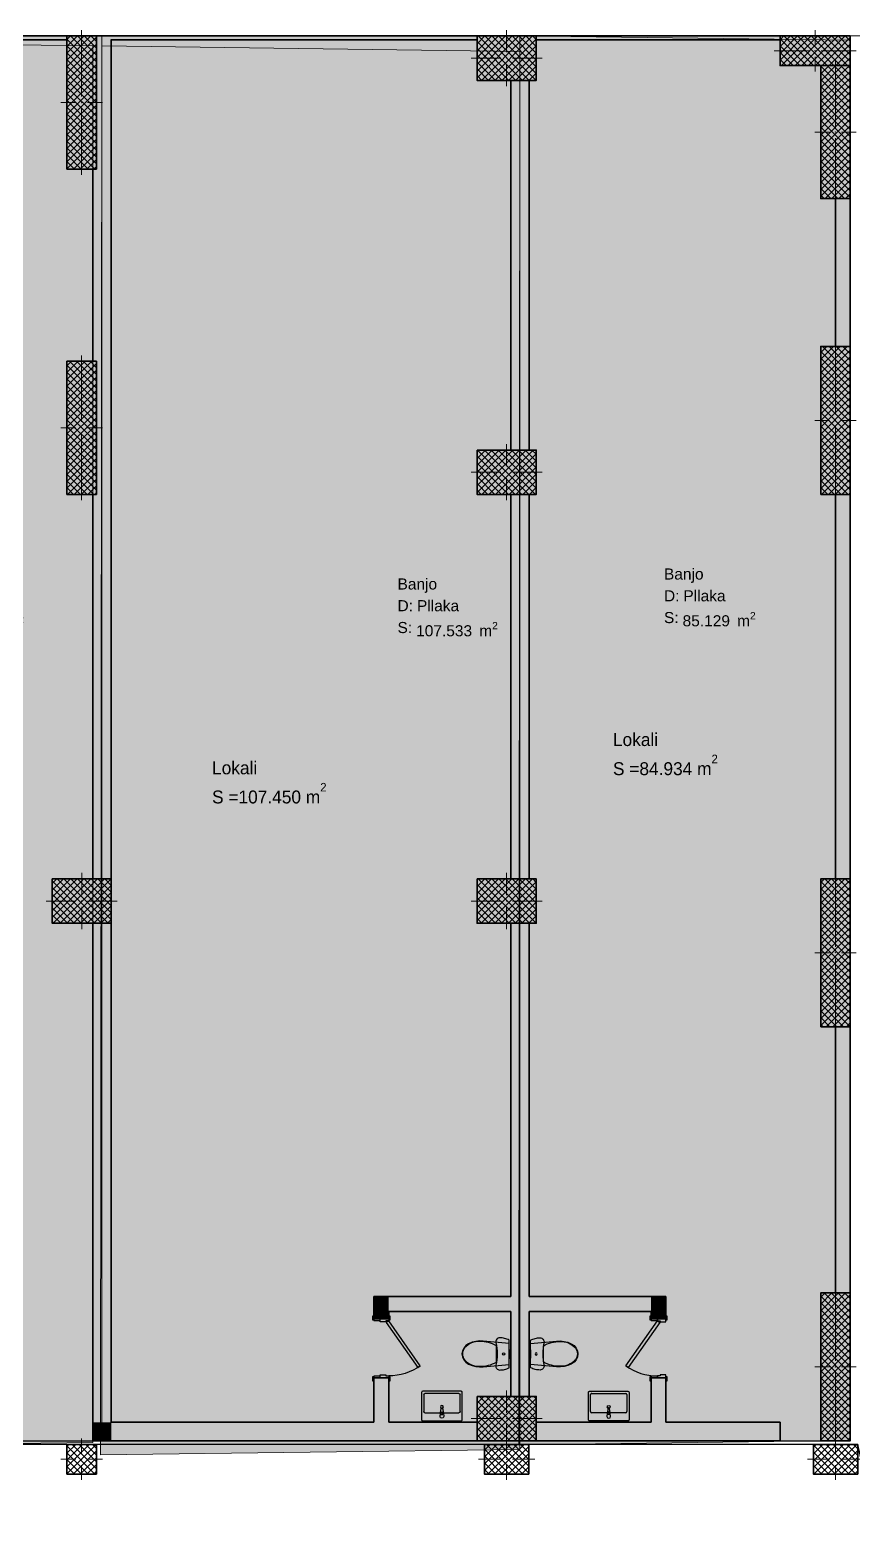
# Model space of a CAD drawing. Header units: millimetres. Extents: x -5491 to 122470, y -101890 to 30952.
# Drawn here: x 41002 to 52136, y -20247 to 80 of the extents above; entities that cross this region are included whole.
import ezdxf
from ezdxf.enums import TextEntityAlignment as Align

# ---------------------------------------------------------------- set-up
doc = ezdxf.new("R2010")
doc.units = ezdxf.units.MM
doc.header["$MEASUREMENT"] = 0
for name, color, linetype in [('- lokalet d', 7, 'Continuous'), ('A - Muret', 7, 'Continuous'), ('A - Pllaka mbi bodrum', 7, 'Continuous'), ('A - Pllaka Suteren', 7, 'Continuous'), ('A - Shtyllat', 7, 'Continuous'), ('Site & Landscape - Terrain', 7, 'Continuous')]:
    doc.layers.add(name, color=color, linetype=linetype)
for name, color, linetype, lineweight in [('- lokalet d_Pen_No__132', 255, 'Continuous', 0), ('A - Fill Zone_Pen_No__101', 253, 'Continuous', 13), ('A - Fill Zone_Pen_No__102', 254, 'Continuous', 13), ('A - Muret_Pen_No__7', 7, 'Continuous', 35), ('A - Pllaka mbi bodrum_Pen_No__42', 8, 'Continuous', 25), ('A - Pllaka Suteren_Pen_No__42', 8, 'Continuous', 25), ('A - Sanitaria_Pen_No__42', 8, 'Continuous', 25), ('A - Shtyllat_Pen_No__1', 7, 'Continuous', 13), ('A - Shtyllat_Pen_No__7', 7, 'Continuous', 35), ('ARCHICAD Doors_Pen_No__42', 8, 'Continuous', 25), ('ARCHICAD Zone Stamps_Pen_No__1', 7, 'Continuous', 13), ('Site & Landscape - Terrain_Pen_No__42', 8, 'Continuous', 25)]:
    doc.layers.add(name, color=color, linetype=linetype, lineweight=lineweight)
for name, color, linetype, lineweight, true_color in [('2D Drafting - General_Pen_No__119', 7, 'Continuous', 13, 0xdecbcb), ('A - Fill Zone_Pen_No__112', 7, 'Continuous', 13, 0xd5aaaa), ('A - Fill Zone_Pen_No__81', 7, 'Continuous', 20, 0x6a6a6a), ('A - Fill Zone_Pen_No__82', 7, 'Continuous', 20, 0xaaaaaa), ('A - Sutereni Polyline_Pen_No__4', 7, 'Continuous', 20, 0x029e21), ('Drawing & Figure_Pen_No__111', 7, 'Continuous', 13, 0xccccff), ('Drawing & Figure_Pen_No__81', 7, 'Continuous', 20, 0x6a6a6a)]:
    doc.layers.add(name, color=color, linetype=linetype, lineweight=lineweight, true_color=true_color)
doc.styles.add('GENERATED_STYLE_1', font='')
doc.styles.add('GENERATED_STYLE_3', font='')
doc.styles.get('GENERATED_STYLE_1').set_extended_font_data('Arial')
doc.styles.get('GENERATED_STYLE_3').set_extended_font_data('Century Gothic')
pattern_1 = [(45, (0, 0), (-45.96194, 45.96194), []), (135, (0, 0), (45.96194, 45.96194), [])]

# ---------------------------------------------------------------- blocks, each defined once
blk = doc.blocks.new('Banjo_A - P28_7', base_point=(40200, -7631))
at = {"layer": '- lokalet d', "linetype": 'Continuous', "lineweight": 0, "true_color": 0x3f3f3f}
blk.add_hatch(color=250, dxfattribs=at).paths.add_polyline_path([(41850, -19025), (41850, -133), (35551, -51), (35534, -19106)])
at = {"layer": 'ARCHICAD Zone Stamps_Pen_No__1', "color": 7, "lineweight": 13, "insert": (39812, -7842), "char_height": 150, "attachment_point": 1, "style": 'GENERATED_STYLE_1'}
blk.add_mtext('\\A1;{\\pql;\\pt0,50;\\fArial|b0|i0|c0|p34;119.675\\fArial|b0|i0|c0|p34;\\A1{\\H.66x;\\S^  ;}\\fArial|b0|i0|c0|p34; m\\fArial|b0|i0|c0|p34;\\A1{\\H.66x;\\S2^  ;}}', dxfattribs=at)
at = {"layer": 'ARCHICAD Zone Stamps_Pen_No__1', "color": 7, "lineweight": 13, "style": 'GENERATED_STYLE_1'}
for tag, p in [('ROOM_NAME', (39559, -7253)), ('DUMMY_849', (40083, -7219)), ('floorCode', (39559, -7548)), ('stFloorCovering', (39823, -7548)), ('measuredAreaCode', (39559, -7842))]:
    blk.add_attdef(tag, text='', height=150, dxfattribs=at).set_placement(p, align=Align.TOP_LEFT)
blk = doc.blocks.new('Banjo_A - P28_8', base_point=(46623, -7715))
at = {"layer": '- lokalet d', "linetype": 'Continuous', "lineweight": 0, "true_color": 0x3f3f3f}
blk.add_hatch(color=250, dxfattribs=at).paths.add_polyline_path([(47630, -19117), (47630, -209), (41973, -135), (41957, -19190)])
at = {"layer": 'ARCHICAD Zone Stamps_Pen_No__1', "color": 7, "lineweight": 13, "insert": (46226, -7926), "char_height": 150, "attachment_point": 1, "style": 'GENERATED_STYLE_1'}
blk.add_mtext('\\A1;{\\pql;\\pt0,50;\\fArial|b0|i0|c0|p34;107.533\\fArial|b0|i0|c0|p34;\\A1{\\H.66x;\\S^  ;}\\fArial|b0|i0|c0|p34; m\\fArial|b0|i0|c0|p34;\\A1{\\H.66x;\\S2^  ;}}', dxfattribs=at)
at = {"layer": 'ARCHICAD Zone Stamps_Pen_No__1', "color": 7, "lineweight": 13, "style": 'GENERATED_STYLE_1'}
for tag, p in [('DUMMY_849', (46498, -7302)), ('ROOM_NAME', (45974, -7337)), ('floorCode', (45974, -7631)), ('stFloorCovering', (46237, -7631)), ('measuredAreaCode', (45974, -7926))]:
    blk.add_attdef(tag, text='', height=150, dxfattribs=at).set_placement(p, align=Align.TOP_LEFT)
blk = doc.blocks.new('Banjo_A - P28_9', base_point=(50170, -7580))
at = {"layer": '- lokalet d', "linetype": 'Continuous', "lineweight": 0, "true_color": 0x3f3f3f}
blk.add_hatch(color=250, dxfattribs=at).paths.add_polyline_path([(52103, -18997), (52103, -58), (47630, 0), (47613, -19055)])
at = {"layer": 'ARCHICAD Zone Stamps_Pen_No__1', "color": 7, "lineweight": 13, "insert": (49831, -7791), "char_height": 150, "attachment_point": 1, "style": 'GENERATED_STYLE_1'}
blk.add_mtext('\\A1;{\\pql;\\pt0,50;\\fArial|b0|i0|c0|p34;85.129\\fArial|b0|i0|c0|p34;\\A1{\\H.66x;\\S^  ;}\\fArial|b0|i0|c0|p34; m\\fArial|b0|i0|c0|p34;\\A1{\\H.66x;\\S2^  ;}}', dxfattribs=at)
at = {"layer": 'ARCHICAD Zone Stamps_Pen_No__1', "color": 7, "lineweight": 13, "style": 'GENERATED_STYLE_1'}
for tag, p in [('ROOM_NAME', (49579, -7202)), ('DUMMY_849', (50103, -7168)), ('floorCode', (49579, -7497)), ('stFloorCovering', (49842, -7497)), ('measuredAreaCode', (49579, -7791))]:
    blk.add_attdef(tag, text='', height=150, dxfattribs=at).set_placement(p, align=Align.TOP_LEFT)
blk = doc.blocks.new('Slab_1', base_point=(-1850, -19001))
at = {"layer": 'A - Pllaka Suteren_Pen_No__42', "color": 8, "linetype": 'Continuous', "lineweight": 25, "flags": 128}
blk.add_lwpolyline([(-1850, -19001), (52100, -19001), (52100, 0), (0, 0), (0, -8551), (-1850, -8551)], close=True, dxfattribs=at)
blk = doc.blocks.new('Slab_5', base_point=(52202, -19051))
at = {"layer": 'A - Pllaka mbi bodrum_Pen_No__42', "color": 8, "linetype": 'Continuous', "lineweight": 25, "flags": 128}
blk.add_lwpolyline([(52202, -19051), (4150, -19050), (4150, -24901), (27100, -24901), (27100, -53141), (34367, -53141), (34572, -54048), (58272, -48655), (58121, -47975), (60180, -47516), (56977, -33242), (55470, -33580), (54395, -28800), (53758, -28901), (42448, -29954), (42022, -24921), (53287, -23873)], close=True, dxfattribs=at)
blk = doc.blocks.new('Slab_7', base_point=(4150, -19050))
at = {"layer": 'A - Pllaka mbi bodrum_Pen_No__42', "color": 8, "linetype": 'Continuous', "lineweight": 25, "flags": 128}
blk.add_lwpolyline([(4150, -19050), (4150, -24901), (27100, -24901), (27100, -53141), (34367, -53141), (34572, -54048), (55898, -49195), (55730, -48438), (52543, -34237), (55470, -33580), (54395, -28800), (53758, -28901), (42448, -29954), (42022, -24921), (53287, -23873), (52202, -19051)], close=True, dxfattribs=at)
blk = doc.blocks.new('Morph_1')
at = {"layer": 'Site & Landscape - Terrain_Pen_No__42', "color": 8, "linetype": 'Continuous', "lineweight": 25, "flags": 128}
blk.add_lwpolyline([(73150, 2), (1, -5)], dxfattribs=at)
blk = doc.blocks.new('WC 25')
at = {"layer": 'A - Sanitaria_Pen_No__42', "color": 8, "linetype": 'Continuous', "lineweight": 25}
for p, q in [((-57, 20), (-40, 20)), ((-57, 0), (-57, 20)), ((-40, 20), (-16, 20)), ((-16, 20), (-11, 20)), ((-16, 0), (-16, 20)), ((-11, 20), (0, 20)), ((0, 20), (11, 20)), ((0, 0), (11, 0)), ((11, 20), (16, 20)), ((11, 0), (16, 0)), ((16, 0), (16, 20)), ((16, 20), (40, 20)), ((16, 0), (40, 0)), ((40, 20), (57, 20)), ((40, 0), (57, 0)), ((57, 0), (57, 20)), ((0, -173), (-109, -173)), ((-57, 0), (-40, 0)), ((-40, 0), (-16, 0)), ((-16, 0), (-11, 0)), ((-11, 0), (0, 0)), ((109, -173), (0, -173))]:
    blk.add_line(p, q, dxfattribs=at)
at = {"layer": 'A - Sanitaria_Pen_No__42', "color": 8, "linetype": 'Continuous', "lineweight": 25, "flags": 128}
for points in [[(-187, 0), (-194, -15), (-200, -31), (-205, -46), (-210, -62), (-213, -79), (-216, -95), (-217, -112), (-218, -128), (-216, -140), (-212, -151), (-206, -161), (-198, -169), (-188, -175), (-178, -179), (-166, -181), (-154, -180), (-116, -173), (-78, -168), (-39, -165), (0, -164), (39, -165), (78, -168), (116, -173), (154, -180), (166, -181), (178, -179), (188, -175), (198, -169), (206, -161), (212, -151), (216, -140), (218, -128), (217, -112), (216, -95), (213, -79), (210, -62), (205, -46), (200, -31), (194, -15), (187, 0)], [(-169, -453), (-157, -503), (-138, -550), (-112, -587), (-79, -616), (-41, -634), (0, -640), (41, -634), (79, -616), (112, -587), (138, -550), (157, -503), (169, -453), (175, -402), (173, -350), (141, 0), (-141, 0), (-173, -350), (-175, -402)]]:
    blk.add_lwpolyline(points, close=True, dxfattribs=at)
at = {"layer": 'A - Sanitaria_Pen_No__42', "color": 8, "linetype": 'Continuous', "lineweight": 25}
for centre, major_axis, start_param, end_param in [((258, -388), (0, 426), 1.041392, 1.594412), ((-258, -388), (0, 426), 4.688771, 5.241791), ((89, -412), (0, 257), 1.515065, 2.415654), ((-89, -412), (0, 257), 3.867528, 4.768116), ((1, -493), (0, 139), 2.509088, 3.135732), ((-1, -493), (0, 139), 3.147454, 3.774097)]:
    blk.add_ellipse(centre, major_axis=major_axis, ratio=0.999377, start_param=start_param, end_param=end_param, dxfattribs=at)
blk.add_ellipse((0, -75), major_axis=(15, 0), ratio=0.999724, dxfattribs=at)
blk = doc.blocks.new('Basin 25')
at = {"layer": 'A - Sanitaria_Pen_No__42', "color": 8, "linetype": 'Continuous', "lineweight": 25}
for p, q in [((-245, -355), (-245, -125)), ((-230, -110), (230, -110)), ((-14, -100), (-14, -85)), ((-14, -85), (14, -85)), ((14, -85), (14, -100)), ((245, -125), (245, -355)), ((230, -370), (-230, -370))]:
    blk.add_line(p, q, dxfattribs=at)
at = {"layer": 'A - Sanitaria_Pen_No__42', "color": 8, "linetype": 'Continuous', "lineweight": 25, "flags": 128}
for points in [[(-260, 0), (260, 0, -0.414214), (275, -15), (275, -385, -0.414214), (260, -400), (-260, -400, -0.414214), (-275, -385), (-275, -15, -0.414214)], [(-25, -60), (-21, -102, 0.12102), (-18, -111), (-11, -164, 0.882566), (11, -164), (18, -111, 0.12102), (21, -102), (25, -60, 1)]]:
    blk.add_lwpolyline(points, format="xyb", close=True, dxfattribs=at)
for points in [[(-114, 0), (-87, 0), (-87, 20), (-114, 20)], [(87, 0), (114, 0), (114, 20), (87, 20)]]:
    blk.add_lwpolyline(points, close=True, dxfattribs=at)
at = {"layer": 'A - Sanitaria_Pen_No__42', "color": 8, "linetype": 'Continuous', "lineweight": 25}
blk.add_circle((0, -189), 20, dxfattribs=at)
for centre, radius, start, end in [((-230, -125), 15, 90, 180), ((0, -100), 21.1, 212.771, 327.229), ((0, -100), 13.6, 180, 0), ((230, -125), 15, 0, 90), ((-230, -355), 15, 180, 270), ((230, -355), 15, 270, 0)]:
    blk.add_arc(centre, radius, start, end, dxfattribs=at)
blk = doc.blocks.new('Wall_200', base_point=(47630, -19001))
at = {"layer": 'A - Muret', "linetype": 'Continuous', "lineweight": 0, "true_color": 0x000000}
for points in [[(47755, -600), (47505, -600), (47505, -5600), (47755, -5600)], [(47505, -6200), (47505, -11401), (47755, -11401), (47755, -6200)], [(47505, -12001), (47505, -18401), (47755, -18401), (47755, -12001)]]:
    blk.add_hatch(color=18, dxfattribs=at).paths.add_polyline_path(points)
at = {"layer": 'A - Muret_Pen_No__7', "color": 7, "linetype": 'Continuous', "lineweight": 35, "flags": 128}
for points in [[(47505, -600), (47505, -5600)], [(47755, -5600), (47755, -600)], [(47505, -6200), (47505, -11401)], [(47755, -11401), (47755, -6200)], [(47505, -12001), (47505, -17051)], [(47755, -17051), (47755, -12001)], [(47505, -17251), (47505, -18401)], [(47755, -18401), (47755, -17251)]]:
    blk.add_lwpolyline(points, dxfattribs=at)
blk = doc.blocks.new('Wall_201', base_point=(41975, -19001))
at = {"layer": 'A - Muret', "linetype": 'Continuous', "lineweight": 0, "true_color": 0x000000}
for points in [[(41850, -6200), (41850, -11401), (42100, -11401), (42100, -50), (41900, -50), (41900, -1800), (41850, -1800), (41850, -4400), (41900, -4400), (41900, -6200)], [(41850, -18751), (42100, -18751), (42100, -12001), (41850, -12001)], [(42100, -18751), (41850, -19001), (42100, -19001)], [(42100, -18751), (41850, -18751), (41850, -19001)]]:
    blk.add_hatch(color=18, dxfattribs=at).paths.add_polyline_path(points)
at = {"layer": 'A - Muret_Pen_No__7', "color": 7, "linetype": 'Continuous', "lineweight": 35, "flags": 128}
for points in [[(42100, -11401), (42100, -50)], [(41850, -1800), (41850, -4400)], [(41850, -6200), (41850, -11401)], [(41850, -12001), (41850, -19001)], [(42100, -18751), (42100, -12001)], [(41850, -19001), (42100, -19001)]]:
    blk.add_lwpolyline(points, dxfattribs=at)
blk = doc.blocks.new('Wall_215', base_point=(51150, -19001))
at = {"layer": 'A - Muret', "linetype": 'Continuous', "lineweight": 0, "true_color": 0x000000}
for points in [[(47050, -18751), (42100, -18751), (42100, -19001), (47050, -19001)], [(47850, -18751), (47850, -19001), (51150, -19001), (51150, -18751)]]:
    blk.add_hatch(color=18, dxfattribs=at).paths.add_polyline_path(points)
at = {"layer": 'A - Muret_Pen_No__7', "color": 7, "linetype": 'Continuous', "lineweight": 35, "flags": 128}
for points in [[(45655, -18751), (42100, -18751)], [(47050, -18751), (45855, -18751)], [(49405, -18751), (47850, -18751)], [(51150, -18751), (49605, -18751)], [(51150, -19001), (51150, -18751)], [(42100, -19001), (47050, -19001)], [(47850, -19001), (51150, -19001)]]:
    blk.add_lwpolyline(points, dxfattribs=at)
blk = doc.blocks.new('Wall_216', base_point=(52100, -19001))
at = {"layer": 'A - Muret', "linetype": 'Continuous', "lineweight": 0, "true_color": 0x000000}
for points in [[(51900, -2200), (51900, -4200), (52100, -4200), (52100, -2200)], [(52100, -6200), (51900, -6200), (51900, -11401), (52100, -11401)], [(51900, -13401), (51900, -17001), (52100, -17001), (52100, -13401)]]:
    blk.add_hatch(color=18, dxfattribs=at).paths.add_polyline_path(points)
at = {"layer": 'A - Muret_Pen_No__7', "color": 7, "linetype": 'Continuous', "lineweight": 35, "flags": 128}
for points in [[(51900, -2200), (51900, -4200)], [(52100, -4200), (52100, -2200)], [(51900, -6200), (51900, -11401)], [(52100, -11401), (52100, -6200)], [(51900, -13401), (51900, -17001)], [(52100, -17001), (52100, -13401)]]:
    blk.add_lwpolyline(points, dxfattribs=at)
blk = doc.blocks.new('Wall_217', base_point=(45855, -17251))
at = {"layer": 'A - Muret', "linetype": 'Continuous', "lineweight": 0, "true_color": 0x000000}
for points in [[(45855, -17251), (45655, -17051), (45655, -17251)], [(45855, -17051), (45655, -17051), (45855, -17251)], [(45855, -17251), (47505, -17251), (47505, -17051), (45855, -17051)]]:
    blk.add_hatch(color=18, dxfattribs=at).paths.add_polyline_path(points)
at = {"layer": 'A - Muret_Pen_No__7', "color": 7, "linetype": 'Continuous', "lineweight": 35, "flags": 128}
for points in [[(45655, -17051), (45655, -17251)], [(47505, -17051), (45655, -17051)], [(45855, -17251), (47505, -17251)]]:
    blk.add_lwpolyline(points, dxfattribs=at)
blk = doc.blocks.new('Door 25_3')
at = {"layer": 'ARCHICAD Doors_Pen_No__42', "color": 8, "linetype": 'Continuous', "lineweight": 25}
for p, q in [((-260, 394), (-237, 427)), ((-237, 427), (372, 0)), ((349, -33), (-260, 394)), ((-387, 104), (-437, 104)), ((-437, 104), (-437, 85)), ((-437, 85), (-387, 85)), ((-400, 85), (-437, 85)), ((-400, 85), (-437, 85)), ((-375, 85), (-400, 85)), ((-400, 85), (-400, 0)), ((-400, 0), (-400, 85)), ((-400, 0), (-400, 85)), ((-400, 0), (-375, 0)), ((-372, 0), (-400, 0)), ((-400, 0), (-400, -115)), ((-400, -115), (-400, 0)), ((-400, -115), (-400, 0)), ((-387, 85), (-387, 104)), ((-375, 0), (-375, 85)), ((-372, -40), (-372, 0)), ((372, 0), (349, -33)), ((400, 0), (372, 0)), ((372, 0), (372, -40)), ((400, 85), (375, 85)), ((375, 85), (375, 0)), ((375, 0), (400, 0)), ((437, 104), (387, 104)), ((387, 104), (387, 85)), ((387, 85), (437, 85)), ((400, 0), (400, 85)), ((400, 0), (400, 85)), ((400, 0), (400, 85)), ((400, 85), (437, 85)), ((400, 85), (437, 85)), ((400, -115), (400, 0)), ((400, -115), (400, 0)), ((400, -115), (400, 0)), ((437, 85), (437, 104)), ((-387, -115), (-437, -115)), ((-437, -115), (-437, -134)), ((-400, -115), (-437, -115)), ((-400, -115), (-437, -115)), ((-437, -134), (-387, -134)), ((-400, -115), (-360, -115)), ((-387, -134), (-387, -115)), ((-360, -40), (-372, -40)), ((-360, -115), (-360, -40)), ((372, -40), (360, -40)), ((360, -40), (360, -115)), ((360, -115), (400, -115)), ((437, -115), (387, -115)), ((387, -115), (387, -134)), ((387, -134), (437, -134)), ((400, -115), (437, -115)), ((400, -115), (437, -115)), ((437, -134), (437, -115))]:
    blk.add_line(p, q, dxfattribs=at)
blk.add_arc((372, 0), 744, 145, 180, dxfattribs=at)
blk = doc.blocks.new('Wall_218', base_point=(49405, -19001))
at = {"layer": 'A - Muret', "linetype": 'Continuous', "lineweight": 0, "true_color": 0x000000}
for points in [[(49405, -17251), (49605, -17051), (49405, -17051)], [(49405, -17251), (49605, -17251), (49605, -17051)], [(49405, -17251), (49405, -17351), (49605, -17351), (49605, -17251)], [(49405, -18751), (49605, -18751), (49605, -18151), (49405, -18151)]]:
    blk.add_hatch(color=18, dxfattribs=at).paths.add_polyline_path(points)
at = {"layer": 'A - Muret_Pen_No__7', "color": 7, "linetype": 'Continuous', "lineweight": 35}
for p, q in [((49405, -17351), (49405, -17314)), ((49490, -17351), (49405, -17351)), ((49605, -17351), (49490, -17351)), ((49605, -17351), (49605, -17314)), ((49405, -18151), (49405, -18188)), ((49490, -18151), (49405, -18151)), ((49605, -18151), (49490, -18151)), ((49605, -18151), (49605, -18188))]:
    blk.add_line(p, q, dxfattribs=at)
at = {"layer": 'A - Muret_Pen_No__7', "color": 7, "linetype": 'Continuous', "lineweight": 35, "flags": 128}
for points in [[(49605, -17051), (49405, -17051)], [(49605, -17351), (49605, -17051)], [(49405, -17251), (49405, -17351)], [(49405, -18151), (49405, -18751)], [(49605, -18751), (49605, -18151)]]:
    blk.add_lwpolyline(points, dxfattribs=at)
at = {"layer": 'ARCHICAD Doors_Pen_No__42', "color": 8, "linetype": 'Continuous', "lineweight": 25, "zscale": 1000, "rotation": 90}
blk.add_blockref('Door 25_3', (49490, -17751), dxfattribs=at)
blk = doc.blocks.new('Wall_219', base_point=(49405, -17251))
at = {"layer": 'A - Muret', "linetype": 'Continuous', "lineweight": 0, "true_color": 0x000000}
blk.add_hatch(color=18, dxfattribs=at).paths.add_polyline_path([(49405, -17051), (47755, -17051), (47755, -17251), (49405, -17251)])
at = {"layer": 'A - Muret_Pen_No__7', "color": 7, "linetype": 'Continuous', "lineweight": 35, "flags": 128}
for points in [[(49405, -17051), (47755, -17051)], [(47755, -17251), (49405, -17251)]]:
    blk.add_lwpolyline(points, dxfattribs=at)
blk = doc.blocks.new('Door 25_2')
at = {"layer": 'ARCHICAD Doors_Pen_No__42', "color": 8, "linetype": 'Continuous', "lineweight": 25}
for p, q in [((-260, 394), (-237, 427)), ((-237, 427), (372, 0)), ((349, -33), (-260, 394)), ((-437, 0), (-437, 19)), ((-437, 19), (-387, 19)), ((-387, 0), (-437, 0)), ((-400, 0), (-437, 0)), ((-400, 0), (-437, 0)), ((-372, 0), (-400, 0)), ((-400, 0), (-400, -115)), ((-400, 0), (-400, -115)), ((-400, 0), (-400, -115)), ((-387, 19), (-387, 0)), ((-372, -40), (-372, 0)), ((372, 0), (349, -33)), ((400, 0), (372, 0)), ((372, 0), (372, -40)), ((387, 19), (437, 19)), ((387, 0), (387, 19)), ((437, 0), (387, 0)), ((400, -115), (400, 0)), ((400, 0), (400, -115)), ((400, 0), (400, -115)), ((400, 0), (437, 0)), ((400, 0), (437, 0)), ((437, 19), (437, 0)), ((-437, -219), (-437, -200)), ((-437, -200), (-387, -200)), ((-400, -200), (-437, -200)), ((-400, -200), (-437, -200)), ((-400, -200), (-400, -115)), ((-400, -115), (-375, -115)), ((-400, -115), (-360, -115)), ((-400, -115), (-400, -200)), ((-400, -115), (-400, -200)), ((-375, -200), (-400, -200)), ((-387, -200), (-387, -219)), ((-375, -115), (-375, -200)), ((-360, -40), (-372, -40)), ((-360, -115), (-360, -40)), ((372, -40), (360, -40)), ((360, -40), (360, -115)), ((360, -115), (400, -115)), ((375, -200), (375, -115)), ((375, -115), (400, -115)), ((400, -200), (375, -200)), ((387, -200), (437, -200)), ((387, -219), (387, -200)), ((400, -115), (400, -200)), ((400, -115), (400, -200)), ((400, -115), (400, -200)), ((400, -200), (437, -200)), ((400, -200), (437, -200)), ((437, -200), (437, -219)), ((-387, -219), (-437, -219)), ((437, -219), (387, -219))]:
    blk.add_line(p, q, dxfattribs=at)
blk.add_arc((372, 0), 744, 145, 180, dxfattribs=at)
blk = doc.blocks.new('Wall_220', base_point=(45855, -19001))
at = {"layer": 'A - Muret', "linetype": 'Continuous', "lineweight": 0, "true_color": 0x000000}
for points in [[(45655, -17251), (45655, -17351), (45855, -17351), (45855, -17251)], [(45655, -18751), (45855, -18751), (45855, -18151), (45655, -18151)]]:
    blk.add_hatch(color=18, dxfattribs=at).paths.add_polyline_path(points)
at = {"layer": 'A - Muret_Pen_No__7', "color": 7, "linetype": 'Continuous', "lineweight": 35}
for p, q in [((45655, -17351), (45655, -17314)), ((45740, -17351), (45655, -17351)), ((45855, -17351), (45740, -17351)), ((45855, -17351), (45855, -17314)), ((45655, -18151), (45655, -18188)), ((45740, -18151), (45655, -18151)), ((45855, -18151), (45740, -18151)), ((45855, -18151), (45855, -18188))]:
    blk.add_line(p, q, dxfattribs=at)
at = {"layer": 'A - Muret_Pen_No__7', "color": 7, "linetype": 'Continuous', "lineweight": 35, "flags": 128}
for points in [[(45655, -17251), (45655, -17351)], [(45855, -17351), (45855, -17251)], [(45655, -18151), (45655, -18751)], [(45855, -18751), (45855, -18151)]]:
    blk.add_lwpolyline(points, dxfattribs=at)
at = {"layer": 'ARCHICAD Doors_Pen_No__42', "color": 8, "linetype": 'Continuous', "lineweight": 25, "xscale": -1, "zscale": 1000, "rotation": 270}
blk.add_blockref('Door 25_2', (45855, -17751), dxfattribs=at)
blk = doc.blocks.new('Wall_242', base_point=(28500, 0))
at = {"layer": 'A - Muret', "linetype": 'Continuous', "lineweight": 0, "true_color": 0x000000}
for points in [[(32600, 0), (32600, -50), (38100, -50), (38100, 0)], [(38500, -50), (41500, -50), (41500, 0), (38500, 0)], [(41900, 0), (41900, -50), (47050, -50), (47050, 0)], [(28500, 0), (28500, -50), (31800, -50), (31800, 0)], [(47850, 0), (47850, -50), (51150, -50), (51150, 0)]]:
    blk.add_hatch(color=18, dxfattribs=at).paths.add_polyline_path(points)
at = {"layer": 'A - Muret_Pen_No__7', "color": 7, "linetype": 'Continuous', "lineweight": 35, "flags": 128}
for points in [[(31800, 0), (28500, 0)], [(38100, 0), (32600, 0)], [(41500, 0), (38500, 0)], [(47050, 0), (41900, 0)], [(51150, 0), (47850, 0)], [(28500, -50), (29500, -50)], [(29700, -50), (31800, -50)], [(32600, -50), (35451, -50)], [(35651, -50), (38100, -50)], [(38500, -50), (41500, -50)], [(42100, -50), (47050, -50)], [(47850, -50), (51150, -50)]]:
    blk.add_lwpolyline(points, dxfattribs=at)
blk = doc.blocks.new('Column_3', base_point=(41700, -19250.734087))
at = {"layer": 'A - Shtyllat', "linetype": 'Continuous', "lineweight": 0, "true_color": 0x000000}
h = blk.add_hatch(dxfattribs=at)
h.set_pattern_fill('Concrete_Block', color=18, style=0, pattern_type=2)
h.set_pattern_definition(pattern_1)
h.paths.add_polyline_path([(41900, -19050.734087), (41500, -19050.734087), (41500, -19450.734087), (41900, -19450.734087)])
at = {"layer": 'A - Shtyllat_Pen_No__1', "color": 7, "linetype": 'Continuous', "lineweight": 13}
for p, q in [((41700, -19170.734087), (41700, -18970.734087)), ((41620, -19250.734087), (41420, -19250.734087)), ((41780, -19250.734087), (41980, -19250.734087)), ((41700, -19330.734087), (41700, -19530.734087))]:
    blk.add_line(p, q, dxfattribs=at)
blk.add_point((41700, -19250.734087), dxfattribs=at)
at = {"layer": 'A - Shtyllat_Pen_No__7', "color": 7, "linetype": 'Continuous', "lineweight": 35, "flags": 128}
blk.add_lwpolyline([(41900, -19050.734087), (41500, -19050.734087), (41500, -19450.734087), (41900, -19450.734087)], close=True, dxfattribs=at)
blk = doc.blocks.new('Column_4', base_point=(47450, -19251))
at = {"layer": 'A - Shtyllat', "linetype": 'Continuous', "lineweight": 0, "true_color": 0x000000}
h = blk.add_hatch(dxfattribs=at)
h.set_pattern_fill('Concrete_Block', color=18, style=0, pattern_type=2)
h.set_pattern_definition(pattern_1)
h.paths.add_polyline_path([(47750, -19051), (47150, -19051), (47150, -19451), (47750, -19451)])
at = {"layer": 'A - Shtyllat_Pen_No__1', "color": 7, "linetype": 'Continuous', "lineweight": 13}
for p, q in [((47450, -19171), (47450, -18971)), ((47370, -19251), (47070, -19251)), ((47530, -19251), (47830, -19251)), ((47450, -19331), (47450, -19531))]:
    blk.add_line(p, q, dxfattribs=at)
blk.add_point((47450, -19251), dxfattribs=at)
at = {"layer": 'A - Shtyllat_Pen_No__7', "color": 7, "linetype": 'Continuous', "lineweight": 35, "flags": 128}
blk.add_lwpolyline([(47750, -19051), (47150, -19051), (47150, -19451), (47750, -19451)], close=True, dxfattribs=at)
blk = doc.blocks.new('Column_5', base_point=(51902, -19251))
at = {"layer": 'A - Shtyllat', "linetype": 'Continuous', "lineweight": 0, "true_color": 0x000000}
h = blk.add_hatch(dxfattribs=at)
h.set_pattern_fill('Concrete_Block', color=18, style=0, pattern_type=2)
h.set_pattern_definition(pattern_1)
h.paths.add_polyline_path([(52202, -19051), (51602, -19051), (51602, -19451), (52202, -19451)])
at = {"layer": 'A - Shtyllat_Pen_No__1', "color": 7, "linetype": 'Continuous', "lineweight": 13}
for p, q in [((51902, -19171), (51902, -18971)), ((51822, -19251), (51522, -19251)), ((51982, -19251), (52282, -19251)), ((51902, -19331), (51902, -19531))]:
    blk.add_line(p, q, dxfattribs=at)
blk.add_point((51902, -19251), dxfattribs=at)
at = {"layer": 'A - Shtyllat_Pen_No__7', "color": 7, "linetype": 'Continuous', "lineweight": 35, "flags": 128}
blk.add_lwpolyline([(52202, -19051), (51602, -19051), (51602, -19451), (52202, -19451)], close=True, dxfattribs=at)
blk = doc.blocks.new('Column_7', base_point=(51900, -18001))
at = {"layer": 'A - Shtyllat', "linetype": 'Continuous', "lineweight": 0, "true_color": 0x000000}
h = blk.add_hatch(dxfattribs=at)
h.set_pattern_fill('Concrete_Block', color=18, style=0, pattern_type=2)
h.set_pattern_definition(pattern_1)
h.paths.add_polyline_path([(51700, -19001), (52100, -19001), (52100, -17001), (51700, -17001)])
at = {"layer": 'A - Shtyllat_Pen_No__1', "color": 7, "linetype": 'Continuous', "lineweight": 13}
for p, q in [((51900, -17921), (51900, -16921)), ((51820, -18001), (51620, -18001)), ((51900, -18081), (51900, -19081)), ((51980, -18001), (52180, -18001))]:
    blk.add_line(p, q, dxfattribs=at)
blk.add_point((51900, -18001), dxfattribs=at)
at = {"layer": 'A - Shtyllat_Pen_No__7', "color": 7, "linetype": 'Continuous', "lineweight": 35, "flags": 128}
blk.add_lwpolyline([(51700, -19001), (52100, -19001), (52100, -17001), (51700, -17001)], close=True, dxfattribs=at)
blk = doc.blocks.new('Column_77', base_point=(41700, -5300))
at = {"layer": 'A - Shtyllat', "linetype": 'Continuous', "lineweight": 0, "true_color": 0x000000}
h = blk.add_hatch(dxfattribs=at)
h.set_pattern_fill('Concrete_Block', color=18, style=0, pattern_type=2)
h.set_pattern_definition(pattern_1)
h.paths.add_polyline_path([(41900, -6200), (41900, -4400), (41500, -4400), (41500, -6200)])
at = {"layer": 'A - Shtyllat_Pen_No__1', "color": 7, "linetype": 'Continuous', "lineweight": 13}
for p, q in [((41700, -5220), (41700, -4320)), ((41620, -5300), (41420, -5300)), ((41700, -5380), (41700, -6280)), ((41780, -5300), (41980, -5300))]:
    blk.add_line(p, q, dxfattribs=at)
blk.add_point((41700, -5300), dxfattribs=at)
at = {"layer": 'A - Shtyllat_Pen_No__7', "color": 7, "linetype": 'Continuous', "lineweight": 35, "flags": 128}
blk.add_lwpolyline([(41900, -6200), (41500, -6200), (41500, -4400), (41900, -4400)], close=True, dxfattribs=at)
blk = doc.blocks.new('Column_78', base_point=(41700, -900))
at = {"layer": 'A - Shtyllat', "linetype": 'Continuous', "lineweight": 0, "true_color": 0x000000}
h = blk.add_hatch(dxfattribs=at)
h.set_pattern_fill('Concrete_Block', color=18, style=0, pattern_type=2)
h.set_pattern_definition(pattern_1)
h.paths.add_polyline_path([(41900, -1800), (41900, 0), (41500, 0), (41500, -1800)])
at = {"layer": 'A - Shtyllat_Pen_No__1', "color": 7, "linetype": 'Continuous', "lineweight": 13}
for p, q in [((41700, -820), (41700, 80)), ((41620, -900), (41420, -900)), ((41700, -980), (41700, -1880)), ((41780, -900), (41980, -900))]:
    blk.add_line(p, q, dxfattribs=at)
blk.add_point((41700, -900), dxfattribs=at)
at = {"layer": 'A - Shtyllat_Pen_No__7', "color": 7, "linetype": 'Continuous', "lineweight": 35, "flags": 128}
blk.add_lwpolyline([(41900, -1800), (41500, -1800), (41500, 0), (41900, 0)], close=True, dxfattribs=at)
blk = doc.blocks.new('Column_79', base_point=(47450, -300))
at = {"layer": 'A - Shtyllat', "linetype": 'Continuous', "lineweight": 0, "true_color": 0x000000}
h = blk.add_hatch(dxfattribs=at)
h.set_pattern_fill('Concrete_Block', color=18, style=0, pattern_type=2)
h.set_pattern_definition(pattern_1)
h.paths.add_polyline_path([(47050, 0), (47050, -600), (47850, -600), (47850, 0)])
at = {"layer": 'A - Shtyllat_Pen_No__1', "color": 7, "linetype": 'Continuous', "lineweight": 13}
for p, q in [((47450, -220), (47450, 80)), ((47370, -300), (46970, -300)), ((47450, -380), (47450, -680)), ((47530, -300), (47930, -300))]:
    blk.add_line(p, q, dxfattribs=at)
blk.add_point((47450, -300), dxfattribs=at)
at = {"layer": 'A - Shtyllat_Pen_No__7', "color": 7, "linetype": 'Continuous', "lineweight": 35, "flags": 128}
blk.add_lwpolyline([(47050, 0), (47050, -600), (47850, -600), (47850, 0)], close=True, dxfattribs=at)
blk = doc.blocks.new('Column_80', base_point=(47450, -5900))
at = {"layer": 'A - Shtyllat', "linetype": 'Continuous', "lineweight": 0, "true_color": 0x000000}
h = blk.add_hatch(dxfattribs=at)
h.set_pattern_fill('Concrete_Block', color=18, style=0, pattern_type=2)
h.set_pattern_definition(pattern_1)
h.paths.add_polyline_path([(47050, -5600), (47050, -6200), (47850, -6200), (47850, -5600)])
at = {"layer": 'A - Shtyllat_Pen_No__1', "color": 7, "linetype": 'Continuous', "lineweight": 13}
for p, q in [((47450, -5820), (47450, -5520)), ((47370, -5900), (46970, -5900)), ((47450, -5980), (47450, -6280)), ((47530, -5900), (47930, -5900))]:
    blk.add_line(p, q, dxfattribs=at)
blk.add_point((47450, -5900), dxfattribs=at)
at = {"layer": 'A - Shtyllat_Pen_No__7', "color": 7, "linetype": 'Continuous', "lineweight": 35, "flags": 128}
blk.add_lwpolyline([(47050, -5600), (47050, -6200), (47850, -6200), (47850, -5600)], close=True, dxfattribs=at)
blk = doc.blocks.new('Column_81', base_point=(51625, -200))
at = {"layer": 'A - Shtyllat', "linetype": 'Continuous', "lineweight": 0, "true_color": 0x000000}
h = blk.add_hatch(dxfattribs=at)
h.set_pattern_fill('Concrete_Block', color=18, style=0, pattern_type=2)
h.set_pattern_definition(pattern_1)
h.paths.add_polyline_path([(51150, 0), (51150, -400), (52100, -400), (52100, 0)])
at = {"layer": 'A - Shtyllat_Pen_No__1', "color": 7, "linetype": 'Continuous', "lineweight": 13}
for p, q in [((51625, -120), (51625, 80)), ((51545, -200), (51070, -200)), ((51705, -200), (52180, -200)), ((51625, -280), (51625, -480))]:
    blk.add_line(p, q, dxfattribs=at)
blk.add_point((51625, -200), dxfattribs=at)
at = {"layer": 'A - Shtyllat_Pen_No__7', "color": 7, "linetype": 'Continuous', "lineweight": 35, "flags": 128}
blk.add_lwpolyline([(51150, 0), (51150, -400), (52100, -400), (52100, 0)], close=True, dxfattribs=at)
blk = doc.blocks.new('Column_82', base_point=(51900, -5200))
at = {"layer": 'A - Shtyllat', "linetype": 'Continuous', "lineweight": 0, "true_color": 0x000000}
h = blk.add_hatch(dxfattribs=at)
h.set_pattern_fill('Concrete_Block', color=18, style=0, pattern_type=2)
h.set_pattern_definition(pattern_1)
h.paths.add_polyline_path([(51700, -6200), (52100, -6200), (52100, -4200), (51700, -4200)])
at = {"layer": 'A - Shtyllat_Pen_No__1', "color": 7, "linetype": 'Continuous', "lineweight": 13}
for p, q in [((51900, -5120), (51900, -4120)), ((51820, -5200), (51620, -5200)), ((51900, -5280), (51900, -6280)), ((51980, -5200), (52180, -5200))]:
    blk.add_line(p, q, dxfattribs=at)
blk.add_point((51900, -5200), dxfattribs=at)
at = {"layer": 'A - Shtyllat_Pen_No__7', "color": 7, "linetype": 'Continuous', "lineweight": 35, "flags": 128}
blk.add_lwpolyline([(51700, -6200), (52100, -6200), (52100, -4200), (51700, -4200)], close=True, dxfattribs=at)
blk = doc.blocks.new('Column_144', base_point=(47450, -11701))
at = {"layer": 'A - Shtyllat', "linetype": 'Continuous', "lineweight": 0, "true_color": 0x000000}
h = blk.add_hatch(dxfattribs=at)
h.set_pattern_fill('Concrete_Block', color=18, style=0, pattern_type=2)
h.set_pattern_definition(pattern_1)
h.paths.add_polyline_path([(47050, -11401), (47050, -12001), (47850, -12001), (47850, -11401)])
at = {"layer": 'A - Shtyllat_Pen_No__1', "color": 7, "linetype": 'Continuous', "lineweight": 13}
for p, q in [((47450, -11621), (47450, -11321)), ((47370, -11701), (46970, -11701)), ((47450, -11781), (47450, -12081)), ((47530, -11701), (47930, -11701))]:
    blk.add_line(p, q, dxfattribs=at)
blk.add_point((47450, -11701), dxfattribs=at)
at = {"layer": 'A - Shtyllat_Pen_No__7', "color": 7, "linetype": 'Continuous', "lineweight": 35, "flags": 128}
blk.add_lwpolyline([(47050, -11401), (47050, -12001), (47850, -12001), (47850, -11401)], close=True, dxfattribs=at)
blk = doc.blocks.new('Column_145', base_point=(47450, -18701))
at = {"layer": 'A - Shtyllat', "linetype": 'Continuous', "lineweight": 0, "true_color": 0x000000}
h = blk.add_hatch(dxfattribs=at)
h.set_pattern_fill('Concrete_Block', color=18, style=0, pattern_type=2)
h.set_pattern_definition(pattern_1)
h.paths.add_polyline_path([(47050, -18401), (47050, -19001), (47850, -19001), (47850, -18401)])
at = {"layer": 'A - Shtyllat_Pen_No__1', "color": 7, "linetype": 'Continuous', "lineweight": 13}
for p, q in [((47450, -18621), (47450, -18321)), ((47370, -18701), (46970, -18701)), ((47530, -18701), (47930, -18701)), ((47450, -18781), (47450, -19081))]:
    blk.add_line(p, q, dxfattribs=at)
blk.add_point((47450, -18701), dxfattribs=at)
at = {"layer": 'A - Shtyllat_Pen_No__7', "color": 7, "linetype": 'Continuous', "lineweight": 35, "flags": 128}
blk.add_lwpolyline([(47050, -18401), (47050, -19001), (47850, -19001), (47850, -18401)], close=True, dxfattribs=at)
blk = doc.blocks.new('Column_146', base_point=(41701, -11701))
at = {"layer": 'A - Shtyllat', "linetype": 'Continuous', "lineweight": 0, "true_color": 0x000000}
h = blk.add_hatch(dxfattribs=at)
h.set_pattern_fill('Concrete_Block', color=18, style=0, pattern_type=2)
h.set_pattern_definition(pattern_1)
h.paths.add_polyline_path([(41301, -11401), (41301, -12001), (42101, -12001), (42101, -11401)])
at = {"layer": 'A - Shtyllat_Pen_No__1', "color": 7, "linetype": 'Continuous', "lineweight": 13}
for p, q in [((41701, -11621), (41701, -11321)), ((41621, -11701), (41221, -11701)), ((41701, -11781), (41701, -12081)), ((41781, -11701), (42181, -11701))]:
    blk.add_line(p, q, dxfattribs=at)
blk.add_point((41701, -11701), dxfattribs=at)
at = {"layer": 'A - Shtyllat_Pen_No__7', "color": 7, "linetype": 'Continuous', "lineweight": 35, "flags": 128}
blk.add_lwpolyline([(41301, -11401), (41301, -12001), (42101, -12001), (42101, -11401)], close=True, dxfattribs=at)
blk = doc.blocks.new('Column_148', base_point=(51900, -1300))
at = {"layer": 'A - Shtyllat', "linetype": 'Continuous', "lineweight": 0, "true_color": 0x000000}
h = blk.add_hatch(dxfattribs=at)
h.set_pattern_fill('Concrete_Block', color=18, style=0, pattern_type=2)
h.set_pattern_definition(pattern_1)
h.paths.add_polyline_path([(52100, -2200), (52100, -400), (51700, -400), (51700, -2200)])
at = {"layer": 'A - Shtyllat_Pen_No__1', "color": 7, "linetype": 'Continuous', "lineweight": 13}
for p, q in [((51900, -1220), (51900, -320)), ((51820, -1300), (51620, -1300)), ((51900, -1380), (51900, -2280)), ((51980, -1300), (52180, -1300))]:
    blk.add_line(p, q, dxfattribs=at)
blk.add_point((51900, -1300), dxfattribs=at)
at = {"layer": 'A - Shtyllat_Pen_No__7', "color": 7, "linetype": 'Continuous', "lineweight": 35, "flags": 128}
blk.add_lwpolyline([(52100, -2200), (51700, -2200), (51700, -400), (52100, -400)], close=True, dxfattribs=at)
blk = doc.blocks.new('Column_149', base_point=(51900, -12401))
at = {"layer": 'A - Shtyllat', "linetype": 'Continuous', "lineweight": 0, "true_color": 0x000000}
h = blk.add_hatch(dxfattribs=at)
h.set_pattern_fill('Concrete_Block', color=18, style=0, pattern_type=2)
h.set_pattern_definition(pattern_1)
h.paths.add_polyline_path([(51700, -13401), (52100, -13401), (52100, -11401), (51700, -11401)])
at = {"layer": 'A - Shtyllat_Pen_No__1', "color": 7, "linetype": 'Continuous', "lineweight": 13}
for p, q in [((51900, -12321), (51900, -11321)), ((51820, -12401), (51620, -12401)), ((51900, -12481), (51900, -13481)), ((51980, -12401), (52180, -12401))]:
    blk.add_line(p, q, dxfattribs=at)
blk.add_point((51900, -12401), dxfattribs=at)
at = {"layer": 'A - Shtyllat_Pen_No__7', "color": 7, "linetype": 'Continuous', "lineweight": 35, "flags": 128}
blk.add_lwpolyline([(51700, -13401), (52100, -13401), (52100, -11401), (51700, -11401)], close=True, dxfattribs=at)

msp = doc.modelspace()

# ---------------------------------------------------------------- hatches: boundary and pattern name
at = {"layer": '2D Drafting - General_Pen_No__119', "linetype": 'Continuous', "lineweight": 0, "true_color": 0xfbf9f9}
msp.add_hatch(color=7, dxfattribs=at).paths.add_polyline_path([(41900, 0), (35550.8, 0), (35550.8, -19000.8), (41975, -19000.8), (41975, 0)])
at = {"layer": 'A - Fill Zone_Pen_No__102', "linetype": 'Continuous', "lineweight": 0, "true_color": 0x141414}
msp.add_hatch(color=250, dxfattribs=at).paths.add_polyline_path([(27550, 0), (41975, 0), (41975, -19000.8), (27550, -19000.8)])
at = {"layer": 'A - Fill Zone_Pen_No__112', "linetype": 'Continuous', "lineweight": 0, "true_color": 0xfaf6f6}
msp.add_hatch(color=7, dxfattribs=at).paths.add_polyline_path([(47630, 0), (47630, -19000.8), (41975, -19000.8), (41975, 0)])
at = {"layer": 'A - Fill Zone_Pen_No__82', "linetype": 'Continuous', "lineweight": 0, "true_color": 0x111111}
msp.add_hatch(color=250, dxfattribs=at).paths.add_polyline_path([(52100, 0), (52100, -19000.8), (47630, -19000.8), (47630, 0)])
at = {"layer": 'Drawing & Figure_Pen_No__111', "linetype": 'Continuous', "lineweight": 0, "true_color": 0xf9f9ff}
msp.add_hatch(color=7, dxfattribs=at).paths.add_polyline_path([(52100, 0), (52100, -19000.8), (47630, -19000.8), (47630, 0)])

# ---------------------------------------------------------------- linework, layer by layer
at = {"layer": '- lokalet d_Pen_No__132', "color": 255, "linetype": 'Continuous', "lineweight": 0, "flags": 128}
for points in [[(52102.8, -18997), (52102.8, -58.3), (47630, 0), (47613.3, -19055.3)], [(41850, -19024.5), (41850, -133.2), (35550.8, -51.2), (35534.1, -19106.5)], [(47630, -19116.5), (47630, -208.5), (41973.2, -134.8), (41956.5, -19190.1)]]:
    msp.add_lwpolyline(points, close=True, dxfattribs=at)
at = {"layer": 'A - Fill Zone_Pen_No__101', "color": 253, "linetype": 'Continuous', "lineweight": 13, "flags": 128}
for points in [[(27550, 0), (41975, 0), (41975, -19000.8), (27550, -19000.8)], [(47630, 0), (47630, -19000.8), (41975, -19000.8), (41975, 0)], [(52100, 0), (52100, -19000.8), (47630, -19000.8), (47630, 0)]]:
    msp.add_lwpolyline(points, close=True, dxfattribs=at)
at = {"layer": 'A - Sutereni Polyline_Pen_No__4', "color": 104, "linetype": 'Continuous', "lineweight": 20, "true_color": 0x029e21}
msp.add_lwpolyline([(27550, -19000.8), (52100, -19000.8), (52100, 0), (27550, 0)], close=True, dxfattribs=at)

# ---------------------------------------------------------------- block references
at = {"layer": '- lokalet d', "color": 254, "linetype": 'Continuous', "lineweight": 13}
for name, p in [('Banjo_A - P28_9', (50170.3, -7580.1)), ('Banjo_A - P28_7', (40200.3, -7631.3)), ('Banjo_A - P28_8', (46622.7, -7714.9))]:
    msp.add_blockref(name, p, dxfattribs=at).add_auto_attribs({'ROOM_NAME': 'Banjo', 'floorCode': 'D: ', 'stFloorCovering': 'Pllaka', 'measuredAreaCode': 'S: '})
at = {"layer": 'A - Muret', "color": 7, "lineweight": 35}
for name, p in [('Wall_242', (28500, 0)), ('Wall_201', (41975, -19000.8)), ('Wall_200', (47630, -19000.8)), ('Wall_216', (52100, -19000.8)), ('Wall_217', (45855, -17250.8)), ('Wall_219', (49405, -17250.8)), ('Wall_218', (49405, -19000.8)), ('Wall_220', (45855, -19000.8)), ('Wall_215', (51150, -19000.8))]:
    msp.add_blockref(name, p, dxfattribs=at)
at = {"layer": 'A - Pllaka mbi bodrum', "color": 8, "linetype": 'Continuous', "lineweight": 25}
for name, p in [('Slab_5', (52202.2, -19050.8)), ('Slab_7', (4150, -19050.1))]:
    msp.add_blockref(name, p, dxfattribs=at)
at = {"layer": 'A - Pllaka Suteren', "color": 8, "linetype": 'Continuous', "lineweight": 25}
msp.add_blockref('Slab_1', (-1850, -19000.8), dxfattribs=at)
at = {"layer": 'A - Sanitaria_Pen_No__42', "color": 8, "linetype": 'Continuous', "lineweight": 25, "zscale": 1000}
for name, p, rotation in [('WC 25', (47485, -17825.8), 270), ('Basin 25', (48831.9, -18730.8), 180)]:
    msp.add_blockref(name, p, dxfattribs=dict(at, rotation=rotation))
at = {"layer": 'A - Sanitaria_Pen_No__42', "color": 8, "linetype": 'Continuous', "lineweight": 25, "xscale": -1, "zscale": 1000}
for name, p, rotation in [('WC 25', (47775, -17825.8), 90), ('Basin 25', (46575, -18730.8), 180)]:
    msp.add_blockref(name, p, dxfattribs=dict(at, rotation=rotation))
at = {"layer": 'A - Shtyllat', "color": 7, "lineweight": 35}
for name, p in [('Column_78', (41700, -900)), ('Column_79', (47450, -300)), ('Column_81', (51625, -200)), ('Column_148', (51900, -1300)), ('Column_82', (51900, -5200)), ('Column_77', (41700, -5300)), ('Column_80', (47450, -5900)), ('Column_146', (41700.9, -11700.8)), ('Column_144', (47450, -11700.8)), ('Column_149', (51900, -12400.8)), ('Column_7', (51900, -18000.8)), ('Column_145', (47450, -18700.8)), ('Column_3', (41700, -19250.7)), ('Column_4', (47450, -19250.8)), ('Column_5', (51902.2, -19250.8))]:
    msp.add_blockref(name, p, dxfattribs=at)
at = {"layer": 'Site & Landscape - Terrain', "linetype": 'Continuous', "lineweight": 0}
msp.add_blockref('Morph_1', (0, 0), dxfattribs=at)

# ---------------------------------------------------------------- texts
at = {"layer": 'A - Fill Zone_Pen_No__81', "color": 251, "lineweight": 20, "true_color": 0x6a6a6a, "insert": (43464.3, -10382.8), "char_height": 175, "attachment_point": 7, "style": 'GENERATED_STYLE_3'}
msp.add_mtext('{\\fCentury Gothic|b0|i0|c0|p34;Lokali ^MS =107.450 m{\\H0.66x;\\S2^  ;}}', dxfattribs=at)
at = {"layer": 'Drawing & Figure_Pen_No__81', "color": 251, "lineweight": 20, "true_color": 0x6a6a6a, "insert": (48889, -10000.2), "char_height": 175, "attachment_point": 7, "style": 'GENERATED_STYLE_3'}
msp.add_mtext('{\\fCentury Gothic|b0|i0|c0|p34;Lokali ^MS =84.934 m{\\H0.66x;\\S2^  ;}}', dxfattribs=at)

doc.saveas('drawing.dxf')
